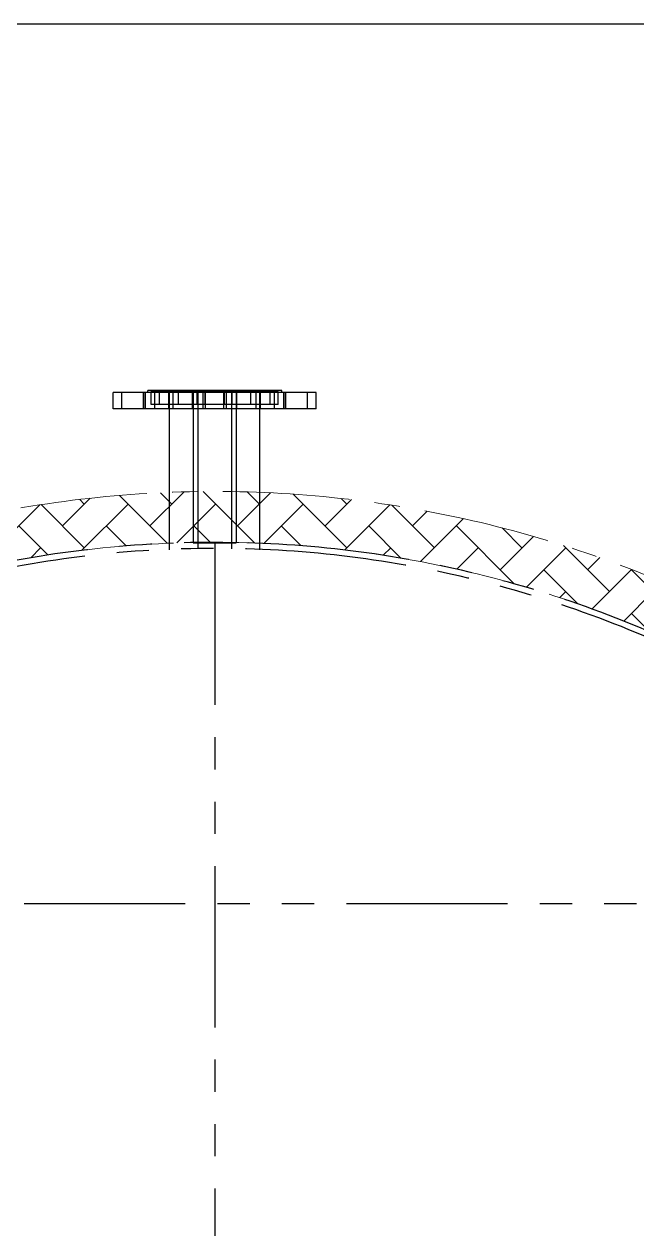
# Model space of a CAD drawing. Header units: millimetres. Extents: x -46397 to 283259, y -8690 to 23983.
# Drawn here: x -21019 to -20416, y 4754 to 5941 of the extents above; entities that cross this region are included whole.
import ezdxf
from ezdxf.enums import TextEntityAlignment as Align

# ---------------------------------------------------------------- set-up
doc = ezdxf.new("R2010")
doc.units = ezdxf.units.MM
doc.linetypes.add('CENTER', pattern=[2, 1.25, -0.25, 0.25, -0.25])
doc.linetypes.add('PHANTOM', pattern=[63.50000000000001, 31.75, -6.35, 6.35, -6.35, 6.35, -6.35])
doc.layers.add('Dtext', color=255, linetype='Continuous', lineweight=20)
doc.layers.add('DUONGTAM', color=1, linetype='CENTER', lineweight=0)
doc.styles.add('Chu va so', font='arial.ttf')
doc.styles.add('Tahoma', font='tahoma.ttf')
doc.styles.add('TCVN', font='arial.ttf')
doc.styles.add('Text_nameplate', font='arial.ttf', dxfattribs={"width": 0.9, "height": 2.5})

# ---------------------------------------------------------------- blocks, each defined once
blk = doc.blocks.new('BO-1')
at = {"color": 251, "linetype": 'PHANTOM', "ltscale": 5, "extrusion": (6.890185696795331e-16, 1, 0)}
for p, q in [((-33.50483685659128, 3739.230927183784), (-66.00483685659128, 3739.230927183784)), ((-66.00483685659128, 3737.230927183784), (-66.00483685659128, 3739.230927183784)), ((-0.004836856533074751, 3738.230927183784), (-62.50483685659128, 3738.230927183784)), ((-62.50483685659128, 3725.230927183784), (-62.50483685659128, 3738.230927183784)), ((-54.50483685659128, 3725.230927183784), (-54.50483685659128, 3738.230927183784)), ((-45.00483685659128, 3721.230927183784), (-45.00483685659128, 3739.230927183784)), ((-44.45483685669024, 3721.230927183784), (-44.45483685669024, 3739.230927183784)), ((-39.00483685653307, 3737.230927183784), (-39.00483685653307, 3739.230927183784)), ((-35.50483685659128, 3725.230927183784), (-35.50483685659128, 3738.230927183784)), ((-0.004836856533074751, 3739.230927183784), (-33.50483685659128, 3739.230927183784)), ((-33.50483685659128, 3738.230927183784), (-33.50483685659128, 3739.230927183784)), ((-21.75483685653307, 3721.230927183784), (-21.75483685653307, 3739.230927183784)), ((-21.104836856568, 3739.230927183784), (-21.1048368565971, 3589.025930856359)), ((-17.25483685659128, 3725.230927183784), (-17.25483685659128, 3739.230927183784)), ((-16.70483685657382, 3739.230927183784), (-16.70483685657382, 3725.230927183784)), ((-9.504836856591282, 3725.230927183784), (-9.504836856591282, 3738.230927183784)), ((33.49516314340872, 3739.230927183784), (-0.004836856533074751, 3739.230927183784)), ((62.49516314340872, 3738.230927183784), (-0.004836856533074751, 3738.230927183784)), ((9.495163143408718, 3725.230927183784), (9.495163143408718, 3738.230927183784)), ((16.69516314342036, 3739.230927183784), (16.69516314342036, 3725.230927183784)), ((17.24516314340872, 3725.230927183784), (17.24516314340872, 3739.230927183784)), ((21.09516314341454, 3739.230927183784), (21.09516314341454, 3589.025930856359)), ((21.74516314346693, 3721.230927183784), (21.74516314346693, 3739.230927183784)), ((65.99516314343782, 3739.230927183784), (33.49516314340872, 3739.230927183784)), ((33.49516314340872, 3738.230927183784), (33.49516314340872, 3739.230927183784)), ((35.49516314340872, 3725.230927183784), (35.49516314340872, 3738.230927183784)), ((38.99516314346693, 3737.230927183784), (38.99516314346693, 3739.230927183784)), ((44.44516314330394, 3721.230927183784), (44.44516314330394, 3739.230927183784)), ((44.99516314343782, 3721.230927183784), (44.99516314343782, 3739.230927183784)), ((54.49516314340872, 3725.230927183784), (54.49516314340872, 3738.230927183784)), ((62.49516314340872, 3725.230927183784), (62.49516314340872, 3738.230927183784)), ((65.99516314343782, 3737.230927183784), (65.99516314343782, 3739.230927183784)), ((-62.50483685659128, 3737.230927183784), (-100.0048368565913, 3737.230927183784)), ((-100.0048368565913, 3721.230927183784), (-100.0048368565913, 3737.230927183784)), ((-91.50483685659128, 3721.230927183784), (-91.50483685659128, 3737.230927183784)), ((-70.00483685653307, 3721.230927183784), (-70.00483685653307, 3737.230927183784)), ((-68.50483685659128, 3721.230927183784), (-68.50483685659128, 3737.230927183784)), ((-68.07337935149553, 3721.230927183784), (-68.07337935149553, 3737.230927183784)), ((-0.004836856533074751, 3737.230927183784), (-62.50483685659128, 3737.230927183784)), ((-59.00483685653307, 3721.230927183784), (-59.00483685653307, 3737.230927183784)), ((-45.07337935149553, 3721.230927183784), (-45.07337935149553, 3737.230927183784)), ((-41.00483685653307, 3721.230927183784), (-41.00483685653307, 3737.230927183784)), ((-11.50483685659128, 3721.230927183784), (-11.50483685659128, 3737.230927183784)), ((-9.004836856533075, 3721.230927183784), (-9.004836856533075, 3737.230927183784)), ((62.49516314340872, 3737.230927183784), (-0.004836856533074751, 3737.230927183784)), ((8.995163143466925, 3721.230927183784), (8.995163143466925, 3737.230927183784)), ((11.49516314340872, 3721.230927183784), (11.49516314340872, 3737.230927183784)), ((40.99516314346693, 3721.230927183784), (40.99516314346693, 3737.230927183784)), ((45.06370563834207, 3721.230927183784), (45.06370563834207, 3737.230927183784)), ((58.99516314346693, 3721.230927183784), (58.99516314346693, 3737.230927183784)), ((99.99516314343782, 3737.230927183784), (62.49516314340872, 3737.230927183784)), ((68.06370563834207, 3721.230927183784), (68.06370563834207, 3737.230927183784)), ((68.49516314340872, 3721.230927183784), (68.49516314340872, 3737.230927183784)), ((69.99516314346693, 3721.230927183784), (69.99516314346693, 3737.230927183784)), ((91.49516314340872, 3721.230927183784), (91.49516314340872, 3737.230927183784)), ((99.99516314343782, 3721.230927183784), (99.99516314343782, 3737.230927183784)), ((-16.70483685657382, 3721.230927183784), (-100.0048368565913, 3721.230927183784)), ((-0.004836856533074751, 3725.230927183784), (-62.50483685659128, 3725.230927183784)), ((-44.45483685669024, 3582.315816106014), (-44.45483685669024, 3721.230927183784)), ((-16.70483685657382, 3725.230927183784), (-16.70483685657382, 3583.101803724267)), ((-0.004836856533074751, 3721.230927183784), (-16.70483685657382, 3721.230927183784)), ((62.49516314340872, 3725.230927183784), (-0.004836856533074751, 3725.230927183784)), ((16.69516314342036, 3721.230927183784), (-0.004836856533074751, 3721.230927183784)), ((16.69516314342036, 3725.230927183784), (16.69516314342036, 3583.101803724267)), ((99.99516314343782, 3721.230927183784), (16.69516314342036, 3721.230927183784)), ((44.44516314330394, 3582.315816106022), (44.44516314330394, 3721.230927183784)), ((-21.1048368565971, 3589.025930856359), (21.09516314341454, 3589.025930856359))]:
    blk.add_line(p, q, dxfattribs=at)
at = {"color": 251, "linetype": 'PHANTOM', "ltscale": 5}
blk.add_line((-0.004836856591282412, 3588.23092718393), (-0.004836856591282412, 1378.997704409402), dxfattribs=at)
at = {"color": 251, "linetype": 'PHANTOM', "ltscale": 5, "extrusion": (6.890185696795332e-16, 1, 0)}
blk.add_line((605.9951631434087, 3233.614315796662), (-606.0048368565913, 3233.614315796662), dxfattribs=at)
at = {"color": 251, "linetype": 'PHANTOM', "ltscale": 5}
blk.add_lwpolyline([(-606.0048368565913, 3233.614315796633), (-606.0048368565913, 3283.60728838835, -0.2844896771697005), (-491.0387792751862, 3472.278055729392, -0.2389866582865144), (491.0289740316439, 3472.278122407665, -0.2844896771696986), (605.9951631434014, 3283.607288388409), (605.9951631434087, 3233.614315796691)], format="xyb", close=True, dxfattribs=at)
blk.add_lwpolyline([(-600.0048368565913, 3233.614315796633), (-600.0048368565913, 3283.628651977506, -0.2845175878861647), (-488.3257537620484, 3466.926467874834, -0.2389866582865143), (488.3160800488367, 3466.926467874892, -0.284517587886162), (599.9951631434014, 3283.628651977564), (599.9951631434087, 3233.614315796691)], format="xyb", dxfattribs=at)
at = {"color": 251, "linetype": 'PHANTOM', "ltscale": 5, "style": 'Text_nameplate', "width": 0.9, "flags": 2}
blk.add_attdef('SPEC.', text='', height=2.5, dxfattribs=at).set_placement((282.5000000000291, 89.66567553442064), align=Align.MIDDLE_CENTER)
at = {"color": 251, "linetype": 'PHANTOM', "ltscale": 5, "style": 'Tahoma'}
for tag, height, p in [('PROJECT_CODE', 2.4, (245.0000000000291, 77.98846827837906)), ('DESIGN_PRESSURE', 2.608695652173889, (320.0000000000291, 77.98846827837906)), ('SERIAL_NO.', 2.608695652173889, (245.0000000000291, 69.45190202651929)), ('YEAR', 2.608695652173889, (245.0000000000291, 60.91533577467408)), ('MAX_WORKING_PRESS', 2.608695652173889, (320.0000000000291, 69.45190202651929)), ('TEST_PRES.', 2.608695652173889, (320.0000000000291, 60.91533577465952)), ('VOLUME', 2.608695652173889, (245.0000000000291, 52.37876952282886)), ('MAX_WORKING_TEMP.', 2.608695652173889, (320.0000000000291, 52.37876952281431))]:
    blk.add_attdef(tag, text='', height=height, dxfattribs=at).set_placement(p, align=Align.MIDDLE_CENTER)
blk = doc.blocks.new('*U1840')
at = {"lineweight": 25}
for points in [[(0, 0), (16755.87448414474, 0), (16755.87448414474, 10975.97352968365), (0, 10975.97352968365)], [(0, 0), (12669.0758857044, 0), (12669.0758857044, 10975.97352968365), (0, 10975.97352968365)]]:
    blk.add_lwpolyline(points, close=True, dxfattribs=at)
at = {"layer": 'Dtext', "ltscale": 0.1}
for tag, p, height, style in [('FOR_APPROVAL3', (13506.88379500667, 4117.459143427712, -0.6601965626605263), 87.57402098765583, 'TCVN'), ('REV_3', (12777.01998178306, 4122.595541921245), 72.97835082304653, 'TCVN'), ('FOR_APPROVAL2', (13506.88379500667, 3845.005903531679, -0.6601965626605263), 87.57402098765583, 'TCVN'), ('REV_2', (12777.01998178306, 3850.142302026221), 72.97835082304653, 'TCVN'), ('FOR_APPROVAL1', (13506.88379500667, 3572.552675478804, -0.6318194461300569), 87.57402098765583, 'TCVN'), ('REV_1', (12777.01998138832, 3577.689062130215), 72.97835082304653, 'TCVN'), ('NGUOI_VE', (14284.44757114597, 3301.342667131742, -0.6133649869149843), 87.57402098765583, 'TCVN'), ('NGUOI_KIEM_2', (15058.3308489532, 3301.342667131742, -0.712834296636296), 87.57402098765583, 'TCVN'), ('NGUOI_DUYET', (15993.13131146353, 3301.342667131742, -0.712834296636296), 87.57402098765583, 'TCVN'), ('REV_0', (12777.01998178306, 3305.235822235195), 72.97835082304653, 'TCVN'), ('1.1_A4', (16040.01854118213, 166.2027495990373, -0.6779322583101781), 87.57402098765583, 'Chu va so'), ('A4_A4', (16331.43570809459, 166.2027495990373, -0.6779322583101781), 87.57402098765583, 'Chu va so'), ('REV.', (16571.40580941325, 166.2027495990373, -0.6779322583101781), 87.57402098765583, 'Chu va so')]:
    blk.add_attdef(tag, p, '', height=height, dxfattribs=dict(at, style=style))
for tag, p, height, style, width in [('NGAY_REV03', (12961.97731521531, 4117.459159217214, -0.6601965626605263), 75.8974848559684, 'TCVN', 0.95), ('NGAY_REV02', (12961.97731521531, 3845.005919322218, -0.6601965626605263), 75.8974848559684, 'TCVN', 0.95), ('NGAY_REV01', (12961.97731521531, 3572.552679426186, -0.6601965626605263), 75.8974848559684, 'TCVN', 0.95), ('NGAY_REV0', (12961.97731521531, 3300.099439530181, -0.7169507981882811), 75.8974848559684, 'TCVN', 0.95), ('DWD.NO', (12955.19321075817, 71.04984279513532, -0.6779322583101781), 116.7653613168744, 'Chu va so', 0.85)]:
    blk.add_attdef(tag, p, '', height=height, dxfattribs=dict(at, style=style, width=width))
at = {"layer": 'Dtext', "lineweight": 25, "ltscale": 0.1, "style": 'Chu va so'}
for tag, p, height in [('PROJECT_CODE', (13799.12366572146, 1371.995185943195), 175.1480419753117), ('TITLE1', (13040.5960709774, 1046.318567712862, -0.6779322583104245), 116.7653613168744), ('TITLE2', (13040.5960709774, 771.7328020906507, -0.6779322583104245), 116.7653613168744), ('TITLE3', (13040.5960709774, 499.2795621956276, -0.6779322583104245), 116.7653613168744)]:
    blk.add_attdef(tag, p, '', height=height, dxfattribs=at)

msp = doc.modelspace()

# ---------------------------------------------------------------- block references
msp.add_blockref('BO-1', (-20831.51659927238, 1840.699129868123, -1.499105149169903))

# ---------------------------------------------------------------- next in the draw order: block references
at = {"xscale": 0.9084576280678549, "yscale": 0.9084576280678549, "zscale": 0.9084576280678549}
msp.add_blockref('*U1840', (-25147.50891073211, -4030.529872147279), dxfattribs=at)

# ---------------------------------------------------------------- next in the draw order: hatches: boundary and pattern name
h = msp.add_hatch()
h.set_pattern_fill('AR-HBONE', color=1, scale=0.3)
h.set_pattern_definition([(45, (-288320.135346978, -5674.705977216247), (0, 43.10522938113193), [91.44, -30.48]), (135, (-288298.582746978, -5653.153377216247), (4.263256414560601e-15, 43.10522938113193), [91.44, -30.48])])
edge = h.paths.add_edge_path()
edge.add_line((-20175.52143419534, 3524.555132402826), (-20175.52143419534, 5124.206465215781))
edge.add_arc((-20435.38341244683, 5125.857425441247), 259.8672226550366, 359.6359922254444, 423.1169667415435)
edge.add_arc((-20831.5214342096, 4344.393628654208), 1136.00134355679, 63.1183280641451, 116.8816184490646)
edge.add_arc((-21227.65858114493, 5125.856891881416), 259.8680940998796, 116.8829182880217, 180.3638907443265)
edge.add_line((-21487.52143419534, 5124.20645690578), (-21487.52143419534, 3524.555140712835))
edge.add_arc((-21227.65957556159, 3522.904099286579), 259.8671035556069, 179.6359741550151, 243.1169466113345)
edge.add_arc((-20831.52143417666, 4304.367980882769), 1136.001354187139, 243.1183200120746, 296.8816103969757)
edge.add_arc((-20435.38439811766, 3522.904773294542), 259.8682044877388, 296.88289934597, 360.3638738621672)
edge = h.paths.add_edge_path(flags=16)
edge.add_line((-21437.52143419534, 3524.387826217644), (-21437.52143419534, 5124.373771400962))
edge.add_arc((-21227.65957556141, 5125.857498331927), 209.8671035557809, 116.88305338869239, 180.4050753922423, ccw=False)
edge.add_arc((-20831.5214341933, 4344.394971917707), 1086.000145450308, 63.11835869769362, 116.88164908259421, ccw=False)
edge.add_arc((-20435.38341244665, 5125.85742544136), 209.8672226548663, -0.40505526201701514, 63.11696674156889, ccw=False)
edge.add_line((-20225.52143419534, 5124.37377140102), (-20225.52143419534, 3524.387826217586))
edge.add_arc((-20435.38341244677, 3522.90417217725), 209.8672226549791, -63.11696674152728, 0.4050552620158214, ccw=False)
edge.add_arc((-20831.5214341933, 4304.366625700663), 1086.000145450101, 243.11835091740022, 296.8816413023147, ccw=False)
edge.add_arc((-21227.65957556141, 3522.904099286679), 209.8671035557798, 179.5949246077577, 243.11694661130758, ccw=False)

# ---------------------------------------------------------------- next in the draw order: linework, layer by layer
at = {"layer": 'DUONGTAM', "color": 5, "lineweight": 0, "ltscale": 100, "elevation": -1.499105149169903}
msp.add_lwpolyline([(-21487.52143419534, 5074.380798809361), (-21487.52143419534, 3574.380798809361), (-21487.52143419534, 3524.555140712835, 0.2842960782398918), (-21345.16392255679, 3291.120493421944, 0.2389866582865138), (-20317.88017647836, 3291.11986955702, 0.2842960879540954), (-20175.52143419534, 3524.555132402826), (-20175.52143419534, 3574.380798809303), (-20175.52143419534, 5074.380798809303), (-20175.52143419534, 5124.206465215781, 0.2842960879540954), (-20317.87909303285, 5357.641178818194, 0.2389866582865138), (-21345.16282949864, 5357.641658313412, 0.2842960782398824), (-21487.52143419534, 5124.20645690578)], format="xyb", close=True, dxfattribs=at)
msp.add_lwpolyline([(-21437.52143419534, 5074.380798809361), (-21437.52143419534, 3574.380798809361), (-21437.52143419534, 3524.387826217644, 0.2844896771697005), (-21322.55537661398, 3335.717058876602, 0.2389866582865144), (-20340.48762330716, 3335.71699219833, 0.2844896771696986), (-20225.52143419534, 3524.387826217586), (-20225.52143419534, 3574.380798809303), (-20225.52143419534, 5074.380798809303), (-20225.52143419534, 5124.37377140102, 0.2844896771696986), (-20340.48762330716, 5313.044605420277, 0.2389866582865144), (-21322.55537661398, 5313.044538742004, 0.2844896771697005), (-21437.52143419534, 5124.373771400962), (-21437.52143419534, 5074.380798809245)], format="xyb", dxfattribs=at)

doc.saveas('drawing.dxf')
